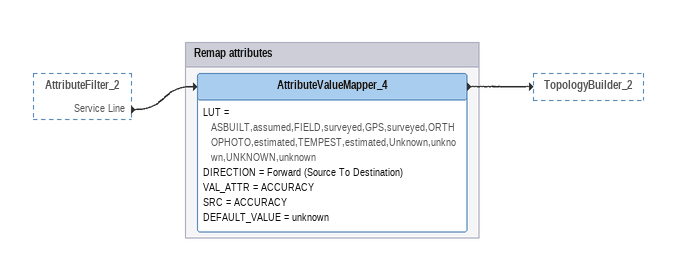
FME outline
AttributeFilter_2 [outside]
    Service Line -> AttributeValueMapper_4

Bookmark: Remap attributes
AttributeValueMapper_4
    LUT = ASBUILT,assumed,FIELD,surveyed,GPS,surveyed,ORTHOPHOTO,estimated,TEMPEST,estimated,Unknown,unknown,UNKNOWN,unknown
    DIRECTION = Forward (Source To Destination)
    VAL_ATTR = ACCURACY
    SRC = ACCURACY
    DEFAULT_VALUE = unknown
    -> TopologyBuilder_2
